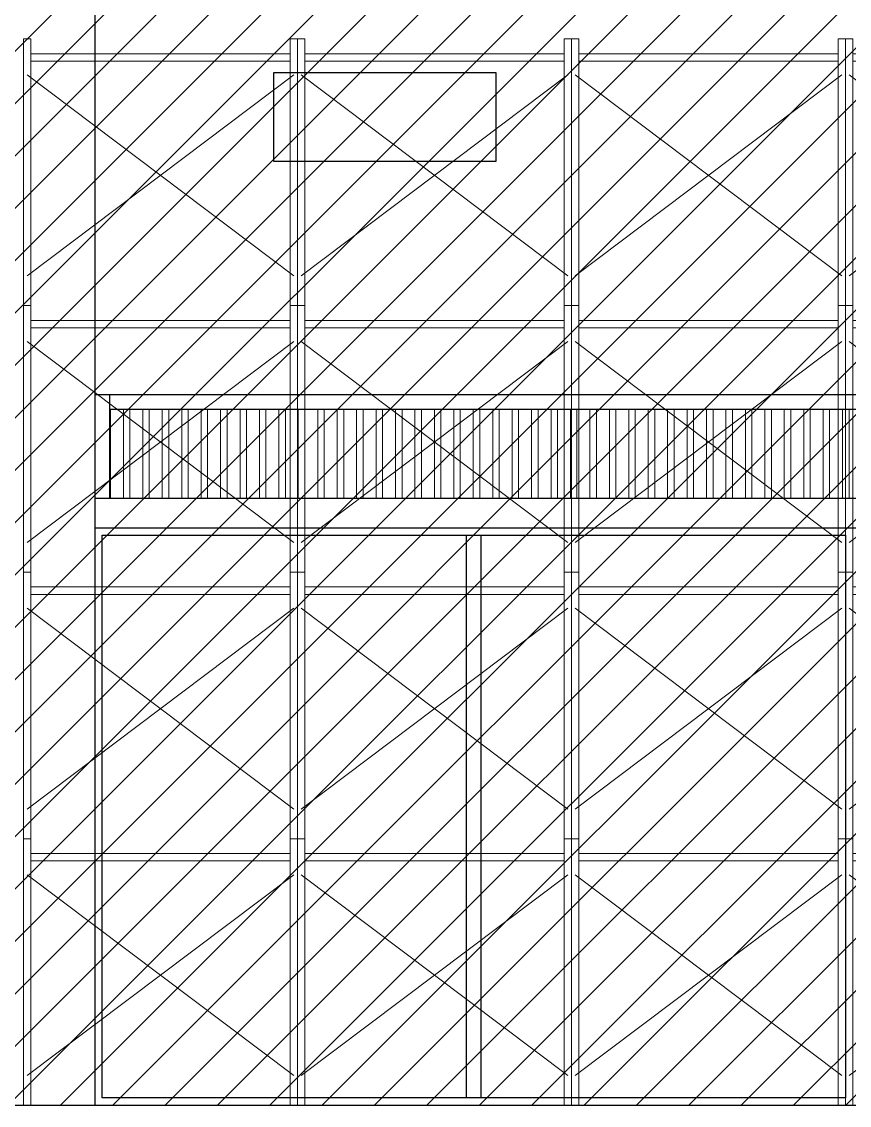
# Model space of a CAD drawing. Header units: millimetres. Extents: x 480521 to 6014615, y -961280 to 187869.
# Drawn here: x 757542 to 763130, y 121407 to 128724 of the extents above; entities that cross this region are included whole.
import ezdxf

# ---------------------------------------------------------------- set-up
doc = ezdxf.new("R2010")
doc.units = ezdxf.units.MM
doc.header["$LTSCALE"] = 600
doc.header["$MEASUREMENT"] = 0
doc.linetypes.add('HIDDEN', pattern=[0.375, 0.25, -0.125])
for name, color, linetype, lineweight in [('LC Hatch @ 1 (1)', 252, 'Continuous', 9), ('LC Net dam 1', 30, 'Continuous', 30), ('LC Net khuat', 4, 'HIDDEN', 13), ('LC Net thay', 7, 'Continuous', 25), ('manh2', 155, 'Continuous', 9), ('Net Thay 1', 2, 'Continuous', 20)]:
    doc.layers.add(name, color=color, linetype=linetype, lineweight=lineweight)
doc.layers.add('M¶nh', color=8, linetype='Continuous')

# ---------------------------------------------------------------- blocks, each defined once
blk = doc.blocks.new('A$C45A85794')
at = {"layer": 'Net Thay 1'}
for p, q in [((25, 1557.4), (1825, 200.3)), ((1825, 1557.4), (25, 200.3))]:
    blk.add_line(p, q, dxfattribs=at)
for points in [[(50, 0), (50, 1800), (0, 1800), (0, 0)], [(1850, 0), (1850, 1800), (1800, 1800), (1800, 0)], [(50, 1650), (1800, 1650), (1800, 1700), (50, 1700)]]:
    blk.add_lwpolyline(points, close=True, dxfattribs=at)

msp = doc.modelspace()

# ---------------------------------------------------------------- hatches: boundary and pattern name
at = {"layer": 'LC Hatch @ 1 (1)', "ltscale": 2}
h = msp.add_hatch(dxfattribs=at)
h.set_pattern_fill('ANSI31', color=256, scale=2000)
h.paths.add_polyline_path([(767103.167, 130262.791), (757289.873, 130262.791), (757289.873, 121407.466), (767103.167, 121407.466)])
h = msp.add_hatch(dxfattribs=at)
h.set_pattern_fill('ANSI32', color=256, scale=350, angle=45)
h.set_pattern_definition([(90, (-30452.76, -34261.36), (-131.25, 0), []), (90, (-30409.01, -34217.6), (-131.25, 0), [])])
h.paths.add_polyline_path([(758135.184, 126107.466), (758135.184, 125507.466), (766225.184, 125507.466), (766225.184, 126107.466)])

# ---------------------------------------------------------------- linework, layer by layer
at = {"layer": 'LC Net dam 1'}
msp.add_line((757380.692, 121407.466), (767534.815, 121407.466), dxfattribs=at)
at = {"layer": 'LC Net khuat', "lineweight": 13, "flags": 128}
msp.add_lwpolyline([(757289.873, 130262.791), (767103.167, 130262.791), (767103.167, 121407.466), (757289.873, 121407.466)], close=True, dxfattribs=at)
at = {"layer": 'LC Net thay'}
for p, q in [((758035.184, 129807.466), (758035.184, 121407.466)), ((758035.184, 126207.466), (766325.184, 126207.466)), ((758135.184, 126207.466), (758135.184, 125507.466)), ((758135.184, 126107.466), (766225.184, 126107.466)), ((758035.184, 125507.466), (766325.184, 125507.466)), ((758035.184, 125307.466), (766325.184, 125307.466)), ((758035.184, 125307.466), (766325.184, 125307.466)), ((758035.184, 125307.466), (766325.184, 125307.466))]:
    msp.add_line(p, q, dxfattribs=at)
at = {"layer": 'manh2', "lineweight": 25}
for p, q in [((760545.184, 121457.466), (760545.184, 125257.466)), ((760645.184, 121457.466), (760645.184, 125257.466))]:
    msp.add_line(p, q, dxfattribs=at)
for points in [[(760744.443, 128381.161), (760744.443, 127781.161), (759244.443, 127781.161), (759244.443, 128381.161)], [(758085.184, 125257.466), (763105.184, 125257.466), (763105.184, 121457.466), (758085.184, 121457.466)]]:
    msp.add_lwpolyline(points, close=True, dxfattribs=at)

# ---------------------------------------------------------------- block references
at = {"layer": 'M¶nh'}
for p in [(757554.001, 126807.465), (759404.001, 126807.465), (761254.001, 126807.465), (763104.001, 126807.465), (757554.001, 125007.465), (759404.001, 125007.465), (761254.001, 125007.465), (763104.001, 125007.465), (757554.001, 123207.465), (759404.001, 123207.465), (761254.001, 123207.465), (763104.001, 123207.465), (757554.001, 121407.465), (759404.001, 121407.465), (761254.001, 121407.465), (763104.001, 121407.465)]:
    msp.add_blockref('A$C45A85794', p, dxfattribs=at)

doc.saveas('drawing.dxf')
